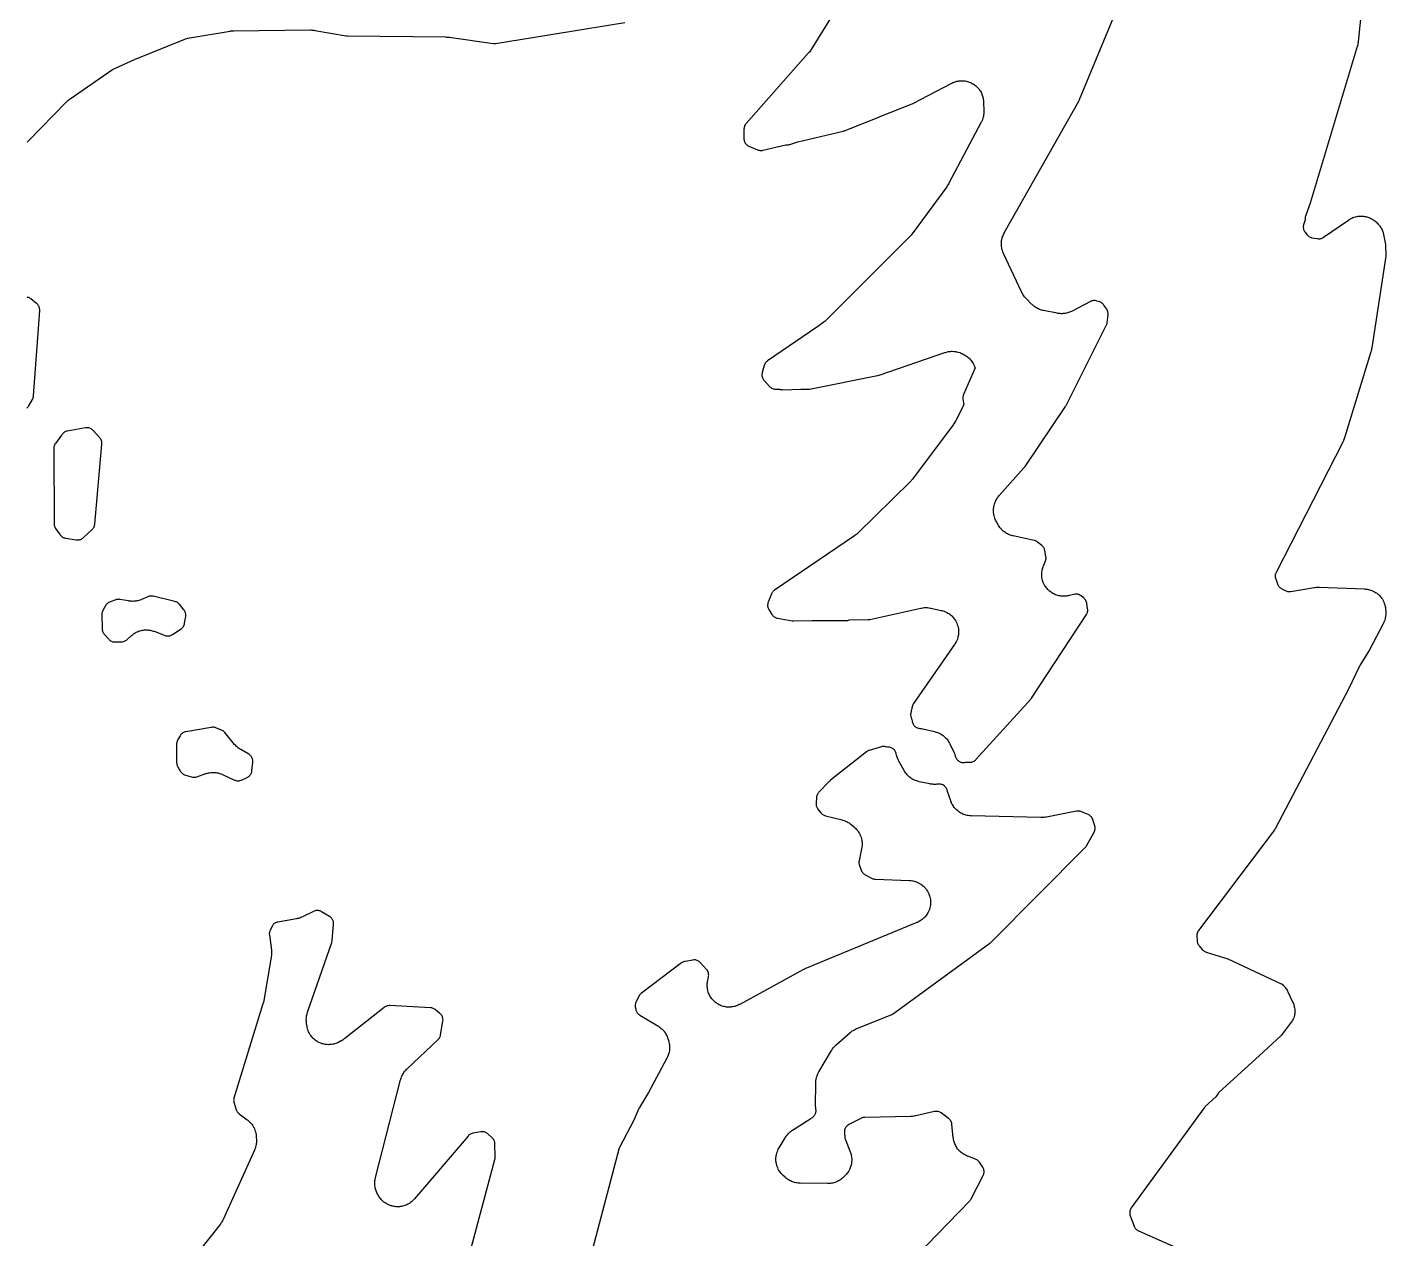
# Model space of a CAD drawing. Header units: millimetres. Extents: x 0 to 194, y 0 to 300.
# Drawn here: x 142.82 to 191.79, y 159.71 to 203.39 of the extents above; entities that cross this region are included whole.
import ezdxf

# ---------------------------------------------------------------- set-up
doc = ezdxf.new("R2010")
doc.units = ezdxf.units.MM
doc.layers.add('CUT', color=7, linetype='CONTINUOUS')

msp = doc.modelspace()

# ---------------------------------------------------------------- linework, layer by layer
at = {"layer": 'CUT'}
for points in [[(191.0482, 205.356), (190.7965, 202.8686), (190.7938, 202.8473), (190.7875, 202.8048), (190.7791, 202.7626), (190.7687, 202.7209), (190.763, 202.7002), (189.0626, 197.0437), (188.9004, 196.5806), (188.8923, 196.5537), (188.8868, 196.5261), (188.884, 196.4981), (188.8837, 196.47), (188.8851, 196.4534), (188.8307, 196.2723), (188.8238, 196.2445), (188.8195, 196.2162), (188.818, 196.1876), (188.8192, 196.159), (188.8231, 196.1307), (188.8297, 196.1029), (188.8389, 196.0758), (188.8507, 196.0497), (188.8649, 196.0248), (188.8814, 196.0015), (188.9483, 195.9156), (188.9689, 195.8919), (188.9918, 195.8705), (189.0168, 195.8516), (189.0436, 195.8354), (189.072, 195.8221), (189.1016, 195.8118), (189.1321, 195.8047), (189.3289, 195.7695), (189.3581, 195.7657), (189.3875, 195.7648), (189.4168, 195.7668), (189.4458, 195.7717), (189.4741, 195.7793), (189.5016, 195.7897), (189.528, 195.8028), (189.5529, 195.8183), (190.4438, 196.4369), (190.4625, 196.4492), (190.5004, 196.4729), (190.5395, 196.4946), (190.5696, 196.5094), (190.6106, 196.5271), (190.642, 196.5389), (190.6846, 196.5525), (190.717, 196.561), (190.7607, 196.5703), (190.7938, 196.5757), (190.8383, 196.5805), (190.8717, 196.5826), (190.9164, 196.583), (190.9499, 196.5817), (190.9944, 196.5777), (191.0276, 196.5731), (191.0715, 196.5647), (191.1041, 196.5568), (191.147, 196.5441), (191.1786, 196.533), (191.22, 196.5161), (191.2503, 196.5019), (191.2899, 196.481), (191.3187, 196.4638), (191.3559, 196.4391), (191.3919, 196.4125), (191.4095, 196.3988), (191.4303, 196.3818), (191.4469, 196.3675), (191.4794, 196.3382), (191.5104, 196.3073), (191.5325, 196.283), (191.5604, 196.2493), (191.58, 196.223), (191.6045, 196.1867), (191.6215, 196.1586), (191.6423, 196.1201), (191.6565, 196.0905), (191.6734, 196.0502), (191.6847, 196.0193), (191.6976, 195.9775), (191.7086, 195.9351), (191.7135, 195.9138), (191.7878, 195.5538), (191.794, 195.1328), (191.2887, 191.8302), (191.2826, 191.7979), (191.2642, 191.7178), (191.2557, 191.686), (190.3019, 188.5815), (190.2957, 188.5628), (190.2826, 188.5258), (190.2678, 188.4894), (190.2514, 188.4536), (190.2428, 188.436), (187.839, 183.7375), (187.8265, 183.7095), (187.8169, 183.6805), (187.8102, 183.6505), (187.8067, 183.6201), (187.8063, 183.5895), (187.809, 183.559), (187.8149, 183.5289), (187.8237, 183.4996), (187.8883, 183.3195), (187.9003, 183.2908), (187.9152, 183.2635), (187.9329, 183.2379), (187.9531, 183.2142), (187.9757, 183.1928), (188.0004, 183.1738), (188.0269, 183.1575), (188.1709, 183.0788), (188.1967, 183.0663), (188.2236, 183.0563), (188.2514, 183.0489), (188.2797, 183.0442), (188.3083, 183.0422), (188.337, 183.0429), (188.3655, 183.0464), (189.2084, 183.1913), (189.2318, 183.1947), (189.2788, 183.2002), (189.3261, 183.2033), (189.3734, 183.2039), (189.3971, 183.2036), (191.0217, 183.1378), (191.0443, 183.1364), (191.0892, 183.1323), (191.134, 183.1259), (191.1672, 183.1195), (191.211, 183.1087), (191.2434, 183.099), (191.286, 183.0839), (191.3173, 183.0709), (191.3581, 183.0516), (191.3879, 183.0356), (191.4266, 183.0123), (191.4546, 182.9934), (191.4908, 182.9663), (191.5168, 182.9447), (191.55, 182.9141), (191.5738, 182.89), (191.6038, 182.8563), (191.625, 182.8299), (191.6515, 182.7933), (191.6699, 182.7649), (191.6926, 182.7259), (191.7081, 182.6958), (191.7267, 182.6547), (191.7391, 182.6232), (191.7536, 182.5804), (191.7627, 182.5478), (191.7728, 182.5038), (191.7787, 182.4705), (191.7843, 182.4257), (191.7876, 182.3806), (191.7887, 182.3581), (191.7904, 182.2866), (191.7904, 182.2638), (191.7892, 182.2181), (191.7856, 182.1724), (191.7812, 182.1385), (191.7731, 182.0935), (191.7652, 182.0601), (191.7525, 182.0162), (191.7414, 181.9838), (191.7243, 181.9413), (191.7051, 181.8999), (191.6949, 181.8793), (191.2018, 180.9427), (190.8562, 180.3727), (190.8483, 180.3589), (190.838, 180.3397), (190.8309, 180.3255), (190.4524, 179.5195), (187.8048, 174.491), (187.7959, 174.475), (187.7775, 174.4432), (187.7739, 174.4375), (187.7355, 174.3802), (187.7262, 174.3673), (185.0431, 170.8209), (185.0261, 170.7959), (185.0117, 170.7694), (185, 170.7415), (184.9913, 170.7125), (184.9854, 170.6828), (184.9826, 170.6527), (184.9829, 170.6225), (184.9931, 170.4472), (184.996, 170.4192), (185.0016, 170.3915), (185.0098, 170.3645), (185.0204, 170.3384), (185.0335, 170.3134), (185.0488, 170.2897), (185.0663, 170.2676), (185.1801, 170.137), (185.199, 170.1172), (185.2197, 170.0992), (185.2419, 170.0831), (185.2655, 170.0692), (185.2902, 170.0574), (185.316, 170.048), (186.0969, 169.8013), (188.0266, 168.9061), (188.0357, 168.9015), (188.0434, 168.8957), (188.0678, 168.875), (188.0991, 168.8458), (188.1214, 168.8229), (188.1498, 168.791), (188.1699, 168.766), (188.1951, 168.7315), (188.2128, 168.7048), (188.2346, 168.668), (188.2546, 168.6303), (188.2642, 168.6112), (188.4338, 168.2514), (188.443, 168.2306), (188.4604, 168.1884), (188.4756, 168.1453), (188.4853, 168.1126), (188.496, 168.0682), (188.5024, 168.0346), (188.5086, 167.9894), (188.5115, 167.9554), (188.5131, 167.9098), (188.5126, 167.8756), (188.5095, 167.8301), (188.5055, 167.7961), (188.4979, 167.7511), (188.4904, 167.7178), (188.4783, 167.6738), (188.4695, 167.6472), (188.4544, 167.6228), (188.431, 167.5884), (188.4188, 167.5714), (188.0215, 167.0429), (187.2336, 166.3031), (185.788, 164.9893), (185.7668, 164.968), (185.7479, 164.9448), (185.6617, 164.8273), (185.2883, 164.4767), (185.2688, 164.4566), (185.2512, 164.4346), (182.6203, 160.8217), (182.6041, 160.7969), (182.5904, 160.7707), (182.5793, 160.7433), (182.5711, 160.7149), (182.5656, 160.6858), (182.563, 160.6564), (182.5634, 160.6268), (182.5666, 160.5974), (182.5728, 160.5684), (182.5817, 160.5402), (182.7239, 160.1591), (182.7358, 160.1316), (182.7503, 160.1054), (182.7674, 160.0808), (182.7868, 160.058), (182.8084, 160.0373), (182.832, 160.0189), (182.8572, 160.0028), (182.884, 159.9894), (184.7254, 159.1776)], [(172.5536, 204.9991), (171.0849, 202.5927), (171.0742, 202.576), (171.052, 202.543), (171.0283, 202.511), (171.0033, 202.4801), (170.9905, 202.465), (168.7344, 199.9175), (168.7152, 199.8934), (168.6985, 199.8674), (168.6846, 199.8399), (168.6736, 199.811), (168.6656, 199.7812), (168.6607, 199.7508), (168.659, 199.7199), (168.6575, 199.3826), (168.6588, 199.3534), (168.663, 199.3244), (168.6699, 199.2961), (168.6796, 199.2685), (168.6918, 199.242), (168.7067, 199.2168), (168.7239, 199.1931), (168.7433, 199.1713), (168.7647, 199.1515), (168.788, 199.1338), (168.8129, 199.1185), (168.8391, 199.1056), (169.1515, 198.9714), (169.1771, 198.9618), (169.2036, 198.9545), (169.2305, 198.9497), (169.2578, 198.9473), (169.2852, 198.9474), (169.3125, 198.9501), (169.3394, 198.9552), (170.1711, 199.1534), (170.2275, 199.1541), (170.256, 199.1557), (170.2842, 199.1601), (170.3118, 199.1672), (170.6006, 199.2557), (172.2364, 199.6454), (172.2574, 199.6512), (172.2858, 199.6602), (172.3063, 199.6676), (173.5171, 200.1501), (173.5281, 200.154), (173.5369, 200.1579), (174.7269, 200.6322), (174.7415, 200.6385), (174.7613, 200.6476), (174.7755, 200.6546), (176.1318, 201.3695), (176.1512, 201.3792), (176.1904, 201.3975), (176.2305, 201.4139), (176.2611, 201.4248), (176.3026, 201.4373), (176.3341, 201.4451), (176.3766, 201.4535), (176.4087, 201.4583), (176.4518, 201.4626), (176.4842, 201.4643), (176.5275, 201.4645), (176.5599, 201.463), (176.6031, 201.459), (176.6352, 201.4545), (176.6777, 201.4463), (176.7093, 201.4387), (176.7508, 201.4265), (176.7815, 201.4158), (176.8217, 201.3997), (176.8512, 201.3862), (176.8897, 201.3662), (176.9177, 201.3499), (176.9541, 201.3264), (176.9805, 201.3075), (177.0144, 201.2805), (177.0388, 201.2592), (177.07, 201.2291), (177.0923, 201.2055), (177.1204, 201.1725), (177.1403, 201.1469), (177.1652, 201.1114), (177.1825, 201.084), (177.2038, 201.0462), (177.2184, 201.0173), (177.236, 200.9777), (177.2477, 200.9474), (177.2615, 200.9063), (177.2702, 200.8751), (177.2799, 200.8329), (177.2857, 200.8009), (177.2913, 200.758), (177.2948, 200.7148), (177.296, 200.6932), (177.3063, 200.3821), (177.3065, 200.3587), (177.3056, 200.312), (177.3023, 200.2653), (177.298, 200.2305), (177.2898, 200.1845), (177.2819, 200.1503), (177.2691, 200.1054), (177.2577, 200.0722), (177.2402, 200.0288), (177.2205, 199.9864), (177.2101, 199.9655), (176.0455, 197.7664), (176.029, 197.7379), (175.9854, 197.6683), (175.9669, 197.6411), (174.7191, 195.941), (174.7087, 195.9275), (174.6875, 195.9007), (174.6652, 195.8748), (174.6421, 195.8498), (174.6302, 195.8375), (171.608, 192.8126), (171.5928, 192.7981), (171.5903, 192.7958), (171.5347, 192.7549), (171.4512, 192.6933), (171.4073, 192.661), (171.3277, 192.6023), (169.5095, 191.3612), (169.4858, 191.3433), (169.464, 191.3231), (169.4443, 191.3008), (169.4269, 191.2767), (169.4119, 191.251), (169.3996, 191.2239), (169.3901, 191.1957), (169.3174, 190.9407), (169.3105, 190.9108), (169.3067, 190.8804), (169.306, 190.8498), (169.3084, 190.8192), (169.314, 190.7891), (169.3226, 190.7597), (169.3342, 190.7313), (169.3486, 190.7042), (169.3656, 190.6787), (169.3852, 190.6552), (169.5832, 190.4403), (169.6052, 190.4187), (169.6294, 190.3995), (169.6554, 190.3828), (169.683, 190.369), (169.7119, 190.358), (169.7417, 190.3501), (169.7722, 190.3452), (169.803, 190.3436), (169.9455, 190.3432), (169.9656, 190.3362), (169.9953, 190.3291), (170.0256, 190.325), (170.0562, 190.3241), (170.7046, 190.3373), (170.7356, 190.3395), (170.7442, 190.3411), (170.9587, 190.3405), (170.9883, 190.3419), (171.0176, 190.3462), (173.4702, 190.8303), (173.4903, 190.835), (173.5176, 190.8424), (173.5373, 190.8485), (175.894, 191.6625), (175.9142, 191.669), (175.9549, 191.6809), (175.9962, 191.6909), (176.0274, 191.697), (176.0695, 191.7031), (176.1011, 191.7061), (176.1435, 191.7082), (176.1754, 191.7083), (176.2178, 191.7064), (176.2495, 191.7034), (176.2915, 191.6975), (176.3228, 191.6916), (176.3641, 191.6818), (176.3946, 191.673), (176.4348, 191.6593), (176.4644, 191.6476), (176.5032, 191.6302), (176.541, 191.611), (176.5597, 191.6009), (176.6173, 191.5681), (176.6367, 191.5565), (176.6748, 191.5321), (176.7117, 191.5059), (176.7383, 191.4849), (176.7724, 191.4551), (176.7968, 191.4316), (176.8277, 191.3985), (176.8496, 191.3726), (176.877, 191.3366), (176.8961, 191.3087), (176.9198, 191.2701), (176.9361, 191.2403), (176.9558, 191.1996), (176.9689, 191.1684), (176.9844, 191.1258), (176.9904, 191.1066), (176.5739, 190.154), (176.5628, 190.1243), (176.5548, 190.0935), (176.5501, 190.0621), (176.5488, 190.0304), (176.5509, 189.9987), (176.5688, 189.8471), (176.5737, 189.8176), (176.5814, 189.7898), (176.2933, 189.2024), (176.2836, 189.1836), (176.2633, 189.1466), (176.2412, 189.1106), (176.2175, 189.0757), (176.2052, 189.0585), (174.7352, 187.0989), (174.7247, 187.0854), (174.7031, 187.0589), (174.6806, 187.0332), (174.6571, 187.0083), (174.6452, 186.9962), (172.767, 185.1557), (172.7525, 185.1421), (172.7228, 185.1155), (172.692, 185.0902), (172.6601, 185.0663), (172.6439, 185.0547), (169.7624, 183.0917), (169.7391, 183.0741), (169.7176, 183.0543), (169.6981, 183.0325), (169.6808, 183.009), (169.666, 182.9838), (169.6536, 182.9573), (169.5347, 182.6666), (169.5252, 182.6399), (169.5183, 182.6124), (169.514, 182.5843), (169.5124, 182.556), (169.5135, 182.5277), (169.5172, 182.4996), (169.5236, 182.472), (169.5325, 182.4451), (169.544, 182.4191), (169.5578, 182.3944), (169.6682, 182.2172), (169.6843, 182.1939), (169.7024, 182.1723), (169.7226, 182.1525), (169.7445, 182.1346), (169.7679, 182.1189), (169.7928, 182.1055), (169.8188, 182.0944), (169.8457, 182.0859), (169.8733, 182.0799), (170.3956, 181.9925), (170.4227, 181.9892), (170.45, 181.9884), (171.1146, 181.9991), (172.3366, 181.9989), (172.3681, 182.0005), (172.3992, 182.0055), (172.4297, 182.0137), (172.4512, 182.0207), (173.1413, 182.0318), (173.1715, 182.0338), (173.2014, 182.0389), (175.0374, 182.4462), (175.0613, 182.4508), (175.1095, 182.4587), (175.1579, 182.4641), (175.1944, 182.4661), (175.2432, 182.4662), (175.2797, 182.4643), (175.3282, 182.459), (175.3763, 182.4512), (175.4003, 182.4466), (175.7664, 182.3664), (175.7879, 182.3612), (175.8304, 182.3496), (175.8723, 182.336), (175.9032, 182.3243), (175.9436, 182.3067), (175.9732, 182.292), (176.0117, 182.2704), (176.0397, 182.2529), (176.0759, 182.2278), (176.1021, 182.2076), (176.1356, 182.179), (176.1597, 182.1563), (176.1903, 182.1246), (176.212, 182.0997), (176.2393, 182.0651), (176.2585, 182.0382), (176.2823, 182.0011), (176.2988, 181.9725), (176.3189, 181.9332), (176.3325, 181.9031), (176.3486, 181.8621), (176.3592, 181.8308), (176.3712, 181.7884), (176.3787, 181.7562), (176.3865, 181.7128), (176.3908, 181.6801), (176.3943, 181.6361), (176.3954, 181.6031), (176.3946, 181.559), (176.3924, 181.526), (176.3873, 181.4822), (176.3819, 181.4497), (176.3726, 181.4066), (176.364, 181.3747), (176.3505, 181.3327), (176.3388, 181.3018), (176.3212, 181.2613), (176.3066, 181.2317), (176.2852, 181.1932), (176.2619, 181.1558), (176.2498, 181.1373), (174.7723, 179.004), (174.7574, 178.9802), (174.7448, 178.9551), (174.7346, 178.929), (174.7269, 178.902), (174.6732, 178.6741), (174.668, 178.6458), (174.6655, 178.6172), (174.6657, 178.5884), (174.6687, 178.5598), (174.6744, 178.5316), (174.6828, 178.5041), (174.6986, 178.4601), (174.7084, 178.4278), (174.7192, 178.3842), (174.7255, 178.3523), (174.7328, 178.3232), (174.7429, 178.2949), (174.7558, 178.2678), (174.7713, 178.2422), (174.7894, 178.2182), (174.8097, 178.1961), (174.8321, 178.1762), (174.8565, 178.1586), (174.8824, 178.1435), (174.9097, 178.1311), (174.9382, 178.1215), (174.9674, 178.1148), (174.9972, 178.111), (175.0007, 178.1108), (175.0454, 178.1051), (175.0897, 178.0972), (175.1118, 178.0927), (175.5287, 177.9969), (175.5505, 177.9913), (175.5939, 177.979), (175.6366, 177.9646), (175.668, 177.9522), (175.709, 177.9335), (175.739, 177.918), (175.7779, 177.8954), (175.8062, 177.877), (175.8427, 177.8506), (175.869, 177.8294), (175.9027, 177.7995), (175.9268, 177.7758), (175.9573, 177.7426), (175.9789, 177.7167), (176.0059, 177.6806), (176.0248, 177.6526), (176.0481, 177.6141), (176.0694, 177.5744), (176.0796, 177.5543), (176.2355, 177.2255), (176.2444, 177.2057), (176.261, 177.1656), (176.2758, 177.1248), (176.2861, 177.0912), (176.2959, 177.064), (176.3083, 177.0379), (176.3232, 177.013), (176.3404, 176.9898), (176.3597, 176.9683), (176.381, 176.9487), (176.4041, 176.9313), (176.4288, 176.9162), (176.4548, 176.9036), (176.4819, 176.8935), (176.5099, 176.886), (176.5384, 176.8813), (176.5673, 176.8794), (176.5962, 176.8803), (176.6156, 176.8827), (176.6156, 176.8826), (176.6548, 176.8876), (176.6978, 176.891), (176.7301, 176.892), (176.7732, 176.8912), (176.779, 176.8908), (176.8089, 176.8904), (176.8388, 176.8929), (176.8683, 176.8984), (176.8971, 176.9068), (176.9248, 176.918), (176.9514, 176.932), (176.9764, 176.9486), (176.9996, 176.9675), (177.0208, 176.9887), (178.9971, 179.1686), (179.0121, 179.1865), (179.0256, 179.2055), (181.0005, 182.2133), (181.0148, 182.2375), (181.0267, 182.2628), (181.0363, 182.2892), (181.0433, 182.3163), (181.0478, 182.344), (181.0497, 182.3719), (181.0489, 182.3999), (181.0456, 182.4278), (181.0115, 182.6304), (181.0047, 182.6608), (180.9948, 182.6903), (180.982, 182.7187), (180.9662, 182.7456), (180.9477, 182.7707), (180.9267, 182.7937), (180.9035, 182.8145), (180.8132, 182.887), (180.7885, 182.9048), (180.7621, 182.9201), (180.7343, 182.9326), (180.7053, 182.9422), (180.6756, 182.9488), (180.6453, 182.9524), (180.6148, 182.9529), (180.5844, 182.9503), (180.5545, 182.9446), (180.3757, 182.9011), (180.3544, 182.8964), (180.3115, 182.8882), (180.2682, 182.882), (180.2356, 182.879), (180.192, 182.8771), (180.1592, 182.8772), (180.1156, 182.8795), (180.083, 182.8828), (180.0398, 182.8894), (180.0077, 182.8958), (179.9654, 182.9065), (179.934, 182.9161), (179.8929, 182.9308), (179.8627, 182.9433), (179.8232, 182.962), (179.7943, 182.9774), (179.7568, 182.9998), (179.7295, 183.018), (179.6944, 183.0439), (179.669, 183.0646), (179.6365, 183.0939), (179.6133, 183.1169), (179.5838, 183.1492), (179.5629, 183.1744), (179.5367, 183.2094), (179.5184, 183.2365), (179.4957, 183.2738), (179.48, 183.3026), (179.4611, 183.3419), (179.4483, 183.3721), (179.4332, 183.4131), (179.4234, 183.4443), (179.4124, 183.4866), (179.4057, 183.5187), (179.3989, 183.5618), (179.3953, 183.5944), (179.3927, 183.638), (179.3923, 183.6707), (179.3939, 183.7144), (179.3967, 183.747), (179.4025, 183.7903), (179.4084, 183.8225), (179.4184, 183.865), (179.4275, 183.8965), (179.4416, 183.9379), (179.4576, 183.9785), (179.4662, 183.9986), (179.5212, 184.1202), (179.5322, 184.148), (179.5403, 184.1768), (179.5456, 184.2063), (179.5479, 184.2361), (179.5472, 184.266), (179.5435, 184.2957), (179.5036, 184.5236), (179.4967, 184.5537), (179.4867, 184.583), (179.4738, 184.6111), (179.458, 184.6377), (179.4396, 184.6626), (179.4187, 184.6854), (179.3956, 184.706), (179.2396, 184.831), (179.217, 184.8474), (179.193, 184.8617), (179.1677, 184.8737), (179.1415, 184.8832), (179.1144, 184.8903), (178.3602, 185.0508), (178.3395, 185.0557), (178.2984, 185.0665), (178.2578, 185.0792), (178.2279, 185.0902), (178.1888, 185.1067), (178.16, 185.1204), (178.1226, 185.1405), (178.0953, 185.1569), (178.0599, 185.1805), (178.0342, 185.1994), (178.0012, 185.2262), (177.9775, 185.2474), (177.9472, 185.2773), (177.9255, 185.3006), (177.8981, 185.3332), (177.8788, 185.3585), (177.8546, 185.3935), (177.8321, 185.4295), (177.8213, 185.4478), (177.7581, 185.5608), (177.7477, 185.5804), (177.728, 185.6201), (177.7102, 185.6608), (177.6984, 185.6919), (177.6848, 185.7341), (177.6761, 185.7662), (177.6667, 185.8096), (177.6612, 185.8424), (177.6561, 185.8865), (177.6539, 185.9197), (177.6532, 185.9641), (177.6542, 185.9973), (177.6579, 186.0415), (177.6622, 186.0745), (177.6702, 186.1182), (177.6778, 186.1505), (177.69, 186.1932), (177.7043, 186.2352), (177.712, 186.256), (177.7177, 186.2705), (177.7254, 186.2887), (177.7416, 186.3248), (177.7594, 186.3601), (177.7738, 186.386), (177.7946, 186.4196), (177.8113, 186.4441), (177.835, 186.4758), (177.86, 186.5064), (177.8729, 186.5215), (178.748, 187.4999), (178.7611, 187.5157), (178.7784, 187.5378), (178.7904, 187.5545), (180.2493, 189.72), (180.2594, 189.7361), (180.2726, 189.7586), (180.2816, 189.7753), (181.7195, 192.633), (181.7303, 192.6569), (181.7389, 192.6817), (181.7453, 192.7072), (181.7495, 192.7331), (181.7829, 193.0195), (181.7849, 193.0501), (181.7837, 193.0807), (181.7795, 193.1111), (181.7721, 193.1408), (181.7618, 193.1697), (181.7485, 193.1973), (181.7325, 193.2235), (181.6308, 193.3723), (181.6142, 193.3943), (181.5957, 193.4147), (181.5753, 193.4334), (181.5533, 193.4501), (181.5299, 193.4646), (181.5052, 193.477), (181.4795, 193.4871), (181.3811, 193.5204), (181.3519, 193.5287), (181.322, 193.534), (181.2918, 193.5362), (181.2615, 193.5354), (181.2314, 193.5315), (181.2018, 193.5246), (181.1731, 193.5147), (181.1456, 193.502), (180.4883, 193.1576), (180.4688, 193.148), (180.4293, 193.1296), (180.3889, 193.1132), (180.3581, 193.1024), (180.3163, 193.09), (180.2846, 193.0822), (180.2418, 193.0739), (180.2094, 193.0693), (180.1661, 193.0651), (180.1334, 193.0636), (180.0898, 193.0637), (180.0572, 193.0653), (180.0138, 193.0696), (179.9707, 193.076), (179.9493, 193.0797), (179.4565, 193.1775), (179.4346, 193.1824), (179.3911, 193.1933), (179.3481, 193.2064), (179.3164, 193.2178), (179.275, 193.2351), (179.2447, 193.2496), (179.2051, 193.2709), (179.1764, 193.2884), (179.1392, 193.3135), (179.1123, 193.3338), (179.0778, 193.3625), (179.0448, 193.3929), (179.0287, 193.4086), (178.8254, 193.6158), (178.8081, 193.6344), (178.7746, 193.6727), (178.7433, 193.7128), (178.7216, 193.744), (178.695, 193.7874), (178.671, 193.8322), (178.6596, 193.8549), (178.0139, 195.2385), (178.0053, 195.2581), (177.9891, 195.2976), (177.9747, 195.338), (177.9654, 195.3687), (177.955, 195.4102), (177.9487, 195.4416), (177.9422, 195.4839), (177.9389, 195.5158), (177.9365, 195.5585), (177.9363, 195.5906), (177.9379, 195.6333), (177.9407, 195.6653), (177.9464, 195.7077), (177.9522, 195.7392), (177.962, 195.7809), (177.9707, 195.8117), (177.9844, 195.8523), (177.996, 195.8821), (178.0135, 195.9212), (178.0327, 195.9594), (178.0428, 195.9783), (180.7307, 200.7296), (180.7394, 200.7461), (180.7506, 200.769), (180.7582, 200.786), (182.4473, 204.8883)], [(142.8224, 199.2471), (142.8471, 199.2745), (142.8597, 199.288), (144.2405, 200.7031), (144.2561, 200.7183), (144.2879, 200.7478), (144.3211, 200.7759), (144.3556, 200.8023), (144.3732, 200.815), (145.8983, 201.8683), (146.6872, 202.2322), (148.5035, 202.9622), (148.5265, 202.9707), (148.5729, 202.9865), (148.6202, 202.9997), (148.668, 203.0103), (148.6921, 203.015), (150.1406, 203.2547), (150.1578, 203.2572), (150.1921, 203.2615), (150.2266, 203.2645), (150.2612, 203.2662), (150.2785, 203.2667), (153.0272, 203.2942), (153.048, 203.294), (153.0894, 203.2925), (153.1308, 203.2891), (153.1719, 203.2838), (153.1924, 203.2806), (154.3223, 203.0815), (154.3468, 203.0782), (154.3713, 203.0769), (157.9037, 203.0406), (157.9332, 203.0394), (158.0067, 203.0338), (158.0361, 203.0306), (159.6191, 202.805), (159.6492, 202.8023), (159.6794, 202.8026), (159.7094, 202.8059), (164.3623, 203.5589)], [(142.8103, 189.6599), (142.8303, 189.678), (142.8487, 189.6977), (142.8652, 189.7191), (142.8797, 189.7418), (143.0128, 189.9723), (143.0253, 189.9963), (143.0355, 190.0213), (143.0435, 190.0472), (143.049, 190.0737), (143.0522, 190.1006), (143.2755, 193.1772), (143.2762, 193.2063), (143.2741, 193.2352), (143.2692, 193.2639), (143.2615, 193.2919), (143.2512, 193.3191), (143.2383, 193.3451), (143.2229, 193.3698), (143.2052, 193.3928), (143.1854, 193.4141), (143.1636, 193.4333), (142.9596, 193.5962), (142.9345, 193.6143), (142.9076, 193.6296), (142.8793, 193.6421), (142.8499, 193.6516), (142.8196, 193.6581)], [(173.6831, 157.8614), (176.7986, 161.0783), (176.8179, 161.1003), (176.8349, 161.124), (176.8495, 161.1492), (177.2823, 161.9859), (177.2944, 162.0124), (177.3039, 162.0399), (177.3107, 162.0682), (177.3147, 162.097), (177.3159, 162.1261), (177.3142, 162.1552), (177.3098, 162.184), (177.3025, 162.2122), (177.2926, 162.2395), (177.2801, 162.2658), (177.2651, 162.2908), (177.1461, 162.4683), (177.1273, 162.4934), (177.106, 162.5164), (177.0824, 162.537), (177.0568, 162.5551), (177.0295, 162.5704), (177.0007, 162.5828), (176.7274, 162.6836), (176.7064, 162.692), (176.6648, 162.7097), (176.6241, 162.7296), (176.5945, 162.7459), (176.556, 162.7698), (176.5281, 162.789), (176.4922, 162.8166), (176.4664, 162.8386), (176.4335, 162.8696), (176.4101, 162.8941), (176.3804, 162.9283), (176.3595, 162.9549), (176.3335, 162.9919), (176.3154, 163.0206), (176.2932, 163.06), (176.278, 163.0903), (176.2599, 163.1318), (176.2479, 163.1635), (176.234, 163.2065), (176.2252, 163.2393), (176.2157, 163.2835), (176.2085, 163.3282), (176.2054, 163.3506), (176.1508, 163.8419), (176.1458, 163.8725), (176.1376, 163.9025), (176.1264, 163.9314), (176.1123, 163.959), (176.0954, 163.985), (176.0759, 164.0092), (176.054, 164.0311), (176.03, 164.0507), (175.7665, 164.2439), (175.7426, 164.2597), (175.7174, 164.2731), (175.691, 164.2841), (175.6636, 164.2925), (175.6356, 164.2983), (175.6072, 164.3014), (175.5786, 164.3018), (175.55, 164.2994), (175.5219, 164.2943), (174.8503, 164.1398), (174.8276, 164.1352), (174.7819, 164.1271), (174.7359, 164.1214), (174.6897, 164.1181), (174.6665, 164.1171), (173.0145, 164.0843), (172.9823, 164.0819), (172.9505, 164.076), (172.9195, 164.0668), (172.8897, 164.0543), (172.5296, 163.8799), (172.5092, 163.869), (172.4897, 163.8566), (172.4873, 163.8549), (172.4686, 163.8427), (172.4245, 163.8153), (172.4245, 163.8152), (172.407, 163.8043), (172.3833, 163.7862), (172.3616, 163.7658), (172.342, 163.7433), (172.3248, 163.719), (172.31, 163.6931), (172.2979, 163.6659), (172.2885, 163.6376), (172.282, 163.6085), (172.2784, 163.5789), (172.2778, 163.5491), (172.2801, 163.5194), (172.2867, 163.4686), (172.2892, 163.4364), (172.2902, 163.4042), (172.2931, 163.3707), (172.2998, 163.3378), (172.31, 163.3059), (172.4876, 162.8435), (172.4948, 162.8234), (172.5082, 162.7828), (172.5197, 162.7417), (172.5268, 162.7104), (172.5344, 162.6684), (172.5385, 162.6366), (172.542, 162.594), (172.5431, 162.562), (172.5425, 162.5193), (172.5405, 162.4873), (172.5359, 162.4448), (172.531, 162.4132), (172.5223, 162.3713), (172.5144, 162.3403), (172.5018, 162.2995), (172.4909, 162.2694), (172.4746, 162.2299), (172.4609, 162.2009), (172.4408, 162.1632), (172.4245, 162.1356), (172.4009, 162.1), (172.382, 162.0741), (172.3552, 162.0409), (172.3269, 162.0089), (172.3123, 161.9933), (172.2626, 161.9424), (172.2463, 161.9265), (172.2129, 161.8956), (172.1779, 161.8664), (172.1506, 161.8458), (172.1128, 161.8203), (172.0836, 161.8026), (172.0435, 161.7811), (172.0126, 161.7664), (171.9705, 161.749), (171.9383, 161.7376), (171.8947, 161.7246), (171.8615, 161.7164), (171.8168, 161.7079), (171.7829, 161.7032), (171.7375, 161.6992), (171.692, 161.6975), (171.6692, 161.6972), (170.6818, 161.7106), (170.6583, 161.7115), (170.6116, 161.7146), (170.565, 161.7201), (170.5304, 161.726), (170.4847, 161.7363), (170.4509, 161.7458), (170.4065, 161.7609), (170.3738, 161.7738), (170.3312, 161.7934), (170.3001, 161.8097), (170.2598, 161.8336), (170.2306, 161.853), (170.1929, 161.881), (170.1568, 161.9108), (170.1391, 161.9263), (170.0722, 161.9877), (170.0564, 162.0031), (170.0254, 162.0345), (169.996, 162.0674), (169.9752, 162.093), (169.9492, 162.1287), (169.931, 162.1563), (169.9086, 162.1942), (169.8932, 162.2235), (169.8746, 162.2635), (169.8621, 162.2941), (169.8476, 162.3357), (169.8382, 162.3674), (169.8277, 162.4103), (169.8215, 162.4427), (169.8153, 162.4864), (169.8123, 162.5193), (169.8104, 162.5634), (169.8106, 162.5964), (169.813, 162.6405), (169.8164, 162.6733), (169.8232, 162.7169), (169.8298, 162.7493), (169.8408, 162.792), (169.8506, 162.8236), (169.8657, 162.865), (169.8785, 162.8955), (169.8976, 162.9353), (169.9186, 162.974), (169.9296, 162.9932), (170.1477, 163.3523), (170.1586, 163.3694), (170.1812, 163.4031), (170.2053, 163.4358), (170.2244, 163.4594), (170.2514, 163.4898), (170.2726, 163.5116), (170.3022, 163.5394), (170.3252, 163.5592), (170.3572, 163.5842), (170.3903, 163.6077), (170.4071, 163.6191), (171.0672, 164.0459), (171.0856, 164.0572), (171.1071, 164.0696), (171.132, 164.0858), (171.1552, 164.1044), (171.1765, 164.1252), (171.1956, 164.148), (171.2124, 164.1725), (171.2266, 164.1986), (171.2382, 164.226), (171.247, 164.2544), (171.253, 164.2835), (171.2561, 164.3131), (171.2562, 164.3428), (171.2533, 164.3724), (171.2494, 164.3992), (171.2452, 164.4435), (171.2432, 164.488), (171.2427, 164.5103), (171.2456, 165.3068), (171.2463, 165.3305), (171.249, 165.3777), (171.2541, 165.4247), (171.2598, 165.4596), (171.2698, 165.5058), (171.2792, 165.54), (171.294, 165.5849), (171.3069, 165.6179), (171.3263, 165.661), (171.348, 165.7029), (171.3594, 165.7237), (171.8092, 166.4924), (171.822, 166.513), (171.8487, 166.5535), (171.8776, 166.5925), (171.9007, 166.6205), (171.9337, 166.6562), (171.9684, 166.69), (171.9863, 166.7065), (172.467, 167.1261), (172.486, 167.1418), (172.5248, 167.1721), (172.5652, 167.2002), (172.5966, 167.2196), (172.6398, 167.2432), (172.6842, 167.2643), (172.7067, 167.2743), (173.9898, 167.8005), (174.0223, 167.8162), (174.0527, 167.8357), (177.5216, 170.3643), (177.5402, 170.3791), (177.5575, 170.3952), (180.9598, 173.8147), (180.9787, 173.8356), (180.9956, 173.8582), (181.0103, 173.8823), (181.2772, 174.37), (181.2901, 174.3966), (181.3004, 174.4244), (181.3078, 174.4531), (181.3124, 174.4824), (181.314, 174.5119), (181.3128, 174.5415), (181.3086, 174.5709), (181.3016, 174.5996), (181.2374, 174.8152), (181.2277, 174.8428), (181.2153, 174.8694), (181.2004, 174.8946), (181.1831, 174.9182), (181.1636, 174.94), (181.1421, 174.9599), (181.1187, 174.9775), (181.0938, 174.9928), (181.0674, 175.0056), (180.8268, 175.1081), (180.7987, 175.1184), (180.7698, 175.1259), (180.7402, 175.1305), (180.7103, 175.1321), (180.6805, 175.1307), (180.6509, 175.1263), (179.5581, 174.9097), (179.5335, 174.9056), (179.4843, 174.8986), (179.4347, 174.8944), (179.385, 174.8929), (179.3601, 174.8929), (176.8524, 174.9571), (176.8297, 174.9582), (176.7843, 174.9617), (176.7391, 174.9675), (176.7055, 174.9735), (176.6611, 174.9838), (176.6283, 174.9932), (176.5852, 175.0079), (176.5535, 175.0206), (176.5121, 175.0396), (176.4819, 175.0554), (176.4426, 175.0786), (176.4141, 175.0973), (176.3774, 175.1243), (176.3509, 175.1459), (176.3171, 175.1764), (176.293, 175.2005), (176.2625, 175.2343), (176.2409, 175.2608), (176.2139, 175.2975), (176.1951, 175.326), (176.172, 175.3653), (176.1562, 175.3955), (176.1372, 175.4369), (176.1203, 175.4792), (176.1124, 175.5006), (175.9962, 175.8402), (175.9897, 175.8608), (175.9821, 175.8873), (175.9721, 175.9161), (175.9593, 175.9437), (175.9438, 175.9699), (175.9257, 175.9944), (175.9052, 176.0169), (175.8826, 176.0372), (175.8579, 176.0551), (175.8316, 176.0705), (175.8039, 176.083), (175.7751, 176.0928), (175.7454, 176.0995), (175.7152, 176.1032), (175.6847, 176.1038), (175.6544, 176.1013), (175.6161, 176.0963), (175.5729, 176.0926), (175.5404, 176.0915), (175.497, 176.092), (175.4645, 176.094), (175.4214, 176.0987), (175.3785, 176.1056), (175.3572, 176.1095), (174.9778, 176.1887), (174.957, 176.1935), (174.9155, 176.2043), (174.8746, 176.217), (174.8445, 176.2279), (174.805, 176.2444), (174.776, 176.2582), (174.7382, 176.2784), (174.7107, 176.2949), (174.675, 176.3186), (174.6492, 176.3376), (174.616, 176.3646), (174.592, 176.386), (174.5615, 176.416), (174.5397, 176.4395), (174.5122, 176.4723), (174.4928, 176.4979), (174.4685, 176.5331), (174.4459, 176.5695), (174.435, 176.5879), (174.2419, 176.9348), (174.2314, 176.9547), (174.2115, 176.9952), (174.1936, 177.0365), (174.1818, 177.0681), (174.1681, 177.1111), (174.1595, 177.1437), (174.1487, 177.1952), (174.1484, 177.1951), (174.1456, 177.2087), (174.1372, 177.2358), (174.1262, 177.2621), (174.1128, 177.2872), (174.0971, 177.311), (174.0792, 177.3331), (174.0593, 177.3535), (174.0376, 177.3718), (174.0142, 177.3881), (173.9894, 177.402), (173.9634, 177.4135), (173.9364, 177.4225), (173.9086, 177.4289), (173.8804, 177.4327), (173.8619, 177.4343), (173.8285, 177.4388), (173.7843, 177.447), (173.7667, 177.4513), (173.736, 177.4569), (173.7048, 177.4594), (173.6736, 177.4586), (173.6426, 177.4545), (173.6122, 177.4473), (173.1741, 177.3183), (173.1469, 177.3089), (173.1208, 177.2969), (173.0958, 177.2824), (173.0724, 177.2656), (171.784, 176.244), (171.7694, 176.2316), (171.7499, 176.214), (171.7361, 176.2008), (171.3601, 175.8152), (171.3401, 175.7925), (171.3225, 175.7679), (171.3074, 175.7416), (171.2951, 175.7139), (171.2856, 175.6851), (171.2791, 175.6556), (171.2755, 175.6255), (171.2611, 175.4063), (171.2606, 175.3784), (171.2626, 175.3507), (171.2673, 175.3232), (171.2744, 175.2963), (171.284, 175.2701), (171.296, 175.245), (171.3103, 175.2211), (171.3267, 175.1986), (171.4357, 175.0631), (171.4541, 175.0423), (171.4743, 175.0233), (171.4963, 175.0062), (171.5197, 174.9912), (171.5444, 174.9784), (171.5701, 174.968), (171.5968, 174.9601), (172.1944, 174.8109), (172.214, 174.8055), (172.2531, 174.7938), (172.2915, 174.7804), (172.3199, 174.7691), (172.357, 174.7523), (172.3842, 174.7384), (172.4196, 174.7183), (172.4454, 174.702), (172.4789, 174.6788), (172.5113, 174.6541), (172.5272, 174.6413), (172.6292, 174.5558), (172.6458, 174.5412), (172.6781, 174.5113), (172.709, 174.4798), (172.7309, 174.4551), (172.7585, 174.4207), (172.7779, 174.394), (172.8021, 174.3571), (172.8188, 174.3286), (172.8392, 174.2895), (172.853, 174.2595), (172.8695, 174.2186), (172.8803, 174.1874), (172.8927, 174.1451), (172.9004, 174.113), (172.9086, 174.0696), (172.9132, 174.0369), (172.9171, 173.993), (172.9184, 173.96), (172.918, 173.9159), (172.9161, 173.8829), (172.9113, 173.8391), (172.9045, 173.7955), (172.9005, 173.7738), (172.8093, 173.3361), (172.8049, 173.3085), (172.8031, 173.2806), (172.8039, 173.2527), (172.8072, 173.2249), (172.8132, 173.1976), (172.8216, 173.171), (172.8861, 172.9963), (172.8985, 172.9675), (172.9138, 172.9402), (172.9318, 172.9146), (172.9525, 172.8911), (172.9754, 172.8698), (173.0005, 172.851), (173.0274, 172.835), (173.2596, 172.7122), (173.2838, 172.7008), (173.3089, 172.6915), (173.3347, 172.6846), (173.361, 172.6799), (173.3877, 172.6777), (174.6199, 172.6277), (174.6417, 172.6263), (174.685, 172.6224), (174.7281, 172.6165), (174.7601, 172.6105), (174.8024, 172.6004), (174.8337, 172.5913), (174.8749, 172.5772), (174.9052, 172.5651), (174.9448, 172.5471), (174.9737, 172.5321), (175.0114, 172.5104), (175.0388, 172.4927), (175.0742, 172.4674), (175.0997, 172.4472), (175.1325, 172.4186), (175.156, 172.396), (175.1859, 172.3643), (175.2071, 172.3395), (175.2337, 172.3052), (175.2524, 172.2785), (175.2757, 172.2417), (175.2917, 172.2133), (175.3112, 172.1744), (175.3245, 172.1446), (175.3402, 172.1041), (175.3505, 172.0731), (175.3622, 172.0312), (175.3694, 171.9995), (175.377, 171.9566), (175.3812, 171.9243), (175.3846, 171.8809), (175.3856, 171.8484), (175.3849, 171.8048), (175.3827, 171.7723), (175.3778, 171.7291), (175.3725, 171.6969), (175.3634, 171.6544), (175.355, 171.6229), (175.3418, 171.5814), (175.3305, 171.5509), (175.3133, 171.5109), (175.2991, 171.4816), (175.2782, 171.4434), (175.2611, 171.4156), (175.2366, 171.3797), (175.217, 171.3536), (175.1892, 171.3202), (175.1671, 171.2962), (175.1362, 171.2656), (175.1119, 171.2439), (175.0781, 171.2164), (175.0519, 171.1971), (175.0156, 171.1731), (174.9876, 171.1564), (174.9492, 171.1359), (174.9099, 171.1174), (174.89, 171.1086), (170.8552, 169.439), (170.8405, 169.4324), (170.8205, 169.4229), (170.8061, 169.4155), (168.5077, 168.16), (168.488, 168.1498), (168.4479, 168.1305), (168.407, 168.1131), (168.3757, 168.1016), (168.3332, 168.0884), (168.3009, 168.0801), (168.2574, 168.0711), (168.2244, 168.066), (168.1802, 168.0614), (168.1469, 168.0595), (168.1024, 168.0593), (168.0691, 168.0608), (168.0248, 168.0649), (167.9918, 168.0697), (167.9482, 168.0782), (167.9158, 168.0862), (167.8732, 168.099), (167.8418, 168.1101), (167.8006, 168.127), (167.7705, 168.1412), (167.7312, 168.1621), (167.7026, 168.1792), (167.6656, 168.2039), (167.6388, 168.2238), (167.6044, 168.252), (167.5797, 168.2744), (167.5483, 168.3058), (167.5259, 168.3306), (167.4978, 168.365), (167.478, 168.3918), (167.4533, 168.4288), (167.4363, 168.4575), (167.4154, 168.4968), (167.4013, 168.5269), (167.3844, 168.5681), (167.3733, 168.5995), (167.3606, 168.6422), (167.3526, 168.6745), (167.3442, 168.7182), (167.3395, 168.7512), (167.3354, 168.7955), (167.3339, 168.8288), (167.3342, 168.8733), (167.3361, 168.9066), (167.3408, 168.9508), (167.3476, 168.9947), (167.3516, 169.0166), (167.3815, 169.1606), (167.3859, 169.1884), (167.3877, 169.2165), (167.3868, 169.2447), (167.3834, 169.2726), (167.3773, 169.3001), (167.3686, 169.3269), (167.3575, 169.3528), (167.344, 169.3775), (167.3283, 169.4008), (167.3104, 169.4226), (167.0926, 169.6637), (167.0712, 169.6852), (167.0477, 169.7044), (167.0223, 169.7211), (166.9954, 169.7352), (166.9672, 169.7465), (166.938, 169.7548), (166.9081, 169.7602), (166.8779, 169.7626), (166.8475, 169.7618), (166.8174, 169.758), (166.5384, 169.7083), (166.5111, 169.7021), (166.4844, 169.6934), (166.4587, 169.6822), (166.4341, 169.6687), (166.411, 169.6529), (164.9655, 168.568), (164.9448, 168.5509), (164.9257, 168.5321), (164.9083, 168.5116), (164.8929, 168.4897), (164.8795, 168.4664), (164.7734, 168.2623), (164.7618, 168.2372), (164.7525, 168.2112), (164.7457, 168.1844), (164.7414, 168.1571), (164.7396, 168.1295), (164.7404, 168.1019), (164.7437, 168.0744), (164.759, 167.9828), (164.7651, 167.9546), (164.7739, 167.9271), (164.7853, 167.9006), (164.7992, 167.8754), (164.8155, 167.8515), (164.8339, 167.8294), (164.8544, 167.8091), (164.8768, 167.7909), (164.9008, 167.7749), (165.5574, 167.3816), (165.5769, 167.3693), (165.6151, 167.3437), (165.6519, 167.3161), (165.6784, 167.2941), (165.7123, 167.2629), (165.7364, 167.2383), (165.7669, 167.2039), (165.7884, 167.1769), (165.8152, 167.1395), (165.8338, 167.1105), (165.8567, 167.0706), (165.8722, 167.0398), (165.8909, 166.9978), (165.9073, 166.9548), (165.915, 166.9331), (165.939, 166.8595), (165.9455, 166.8379), (165.9573, 166.7944), (165.9669, 166.7503), (165.9724, 166.717), (165.9775, 166.6722), (165.9797, 166.6384), (165.9803, 166.5933), (165.9791, 166.5596), (165.9752, 166.5146), (165.9706, 166.4811), (165.9623, 166.4368), (165.9544, 166.404), (165.9416, 166.3607), (165.9304, 166.3288), (165.9134, 166.287), (165.8943, 166.2462), (165.8842, 166.226), (165.2232, 164.9791), (164.8952, 164.4468), (164.884, 164.427), (164.8743, 164.4064), (164.6951, 163.9829), (164.1758, 163.0034), (164.1615, 162.9722), (164.1508, 162.9396), (163.198, 159.3387)], [(158.7749, 159.1845), (159.685, 162.5708), (159.6912, 162.5989), (159.6946, 162.6274), (159.6952, 162.6561), (159.6835, 163.1308), (159.6813, 163.1606), (159.6761, 163.1901), (159.6681, 163.2189), (159.6572, 163.2467), (159.6435, 163.2733), (159.6273, 163.2984), (159.6087, 163.3218), (159.5879, 163.3432), (159.4313, 163.4887), (159.4076, 163.5086), (159.382, 163.5259), (159.3547, 163.5405), (159.326, 163.5522), (159.2963, 163.5609), (159.2659, 163.5665), (159.235, 163.5689), (159.2041, 163.5681), (159.1734, 163.5641), (158.8885, 163.5123), (158.8599, 163.5056), (158.8322, 163.4962), (158.8054, 163.4842), (158.78, 163.4695), (158.7562, 163.4525), (158.7341, 163.4332), (158.714, 163.4119), (156.7802, 161.146), (156.765, 161.1291), (156.734, 161.0962), (156.7013, 161.0649), (156.6756, 161.0427), (156.64, 161.0149), (156.6122, 160.9954), (156.5739, 160.9713), (156.5444, 160.9546), (156.5039, 160.9345), (156.4728, 160.9209), (156.4304, 160.9049), (156.3981, 160.8946), (156.3544, 160.8829), (156.3212, 160.8758), (156.2766, 160.8686), (156.2429, 160.8649), (156.1977, 160.8623), (156.1638, 160.862), (156.1185, 160.8638), (156.0848, 160.867), (156.04, 160.8734), (156.0067, 160.8799), (155.9628, 160.8907), (155.9303, 160.9005), (155.8877, 160.9158), (155.8564, 160.9288), (155.8155, 160.9482), (155.7856, 160.9643), (155.7469, 160.9878), (155.7189, 161.0068), (155.6827, 161.034), (155.6567, 161.0558), (155.6234, 161.0865), (155.5997, 161.1107), (155.5697, 161.1446), (155.5486, 161.1711), (155.5222, 161.2079), (155.4976, 161.2459), (155.4858, 161.2652), (155.4625, 161.3057), (155.4521, 161.3248), (155.4322, 161.3635), (155.4142, 161.4031), (155.4022, 161.4334), (155.3882, 161.4746), (155.3791, 161.5059), (155.3691, 161.5482), (155.3631, 161.5802), (155.3572, 161.6233), (155.3544, 161.6558), (155.3527, 161.6993), (155.353, 161.7318), (155.3555, 161.7753), (155.3589, 161.8077), (155.3656, 161.8506), (155.3743, 161.8932), (155.3792, 161.9144), (156.2834, 165.4418), (156.2891, 165.4622), (156.3016, 165.5026), (156.3159, 165.5425), (156.328, 165.5718), (156.346, 165.6101), (156.3608, 165.6382), (156.3824, 165.6746), (156.3998, 165.7012), (156.4246, 165.7354), (156.4445, 165.7602), (156.4724, 165.792), (156.5019, 165.8224), (156.5169, 165.8373), (157.635, 166.8892), (157.6543, 166.9092), (157.6717, 166.9308), (157.687, 166.954), (157.7001, 166.9785), (157.7109, 167.0041), (157.7193, 167.0306), (157.7252, 167.0577), (157.8083, 167.5496), (157.8117, 167.5779), (157.8124, 167.6065), (157.8104, 167.635), (157.8057, 167.6632), (157.7983, 167.6908), (157.7883, 167.7176), (157.7758, 167.7433), (157.7609, 167.7677), (157.7438, 167.7906), (157.7246, 167.8118), (157.7034, 167.831), (157.5314, 167.9729), (157.5095, 167.9893), (157.4861, 168.0037), (157.4616, 168.0159), (157.436, 168.0258), (157.4097, 168.0334), (157.3827, 168.0384), (157.3554, 168.0411), (155.8967, 168.1138), (155.8659, 168.1138), (155.8353, 168.1106), (155.8052, 168.1043), (155.7759, 168.0949), (155.7477, 168.0826), (155.721, 168.0675), (155.6959, 168.0497), (154.271, 166.9251), (154.2528, 166.9114), (154.2157, 166.8851), (154.1773, 166.8606), (154.1378, 166.8382), (154.1177, 166.8274), (154.0523, 166.7946), (154.0321, 166.785), (153.9912, 166.767), (153.9494, 166.7509), (153.9175, 166.7405), (153.8743, 166.7287), (153.8416, 166.7215), (153.7974, 166.714), (153.7641, 166.7101), (153.7194, 166.7071), (153.6859, 166.7065), (153.6412, 166.7079), (153.6077, 166.7106), (153.5634, 166.7165), (153.5304, 166.7226), (153.4868, 166.7328), (153.4546, 166.7421), (153.4122, 166.7566), (153.3811, 166.7691), (153.3404, 166.7878), (153.3107, 166.8032), (153.272, 166.8259), (153.244, 166.8442), (153.2078, 166.8706), (153.1817, 166.8916), (153.1483, 166.9214), (153.1244, 166.945), (153.0941, 166.978), (153.0727, 167.0038), (153.0459, 167.0396), (153.0271, 167.0674), (153.004, 167.1057), (152.9881, 167.1353), (152.9689, 167.1757), (152.956, 167.2067), (152.9409, 167.2488), (152.9311, 167.2809), (152.9203, 167.3243), (152.9116, 167.3682), (152.9078, 167.3903), (152.8934, 167.4887), (152.8908, 167.5101), (152.8867, 167.5529), (152.8845, 167.596), (152.8845, 167.6283), (152.8865, 167.6713), (152.8895, 167.7035), (152.8956, 167.7461), (152.9017, 167.7778), (152.9119, 167.8197), (152.9241, 167.861), (152.9306, 167.8816), (153.8016, 170.3924), (153.8089, 170.4164), (153.8141, 170.441), (153.8172, 170.466), (153.8652, 171.0471), (153.8661, 171.0773), (153.8641, 171.1075), (153.859, 171.1372), (153.8509, 171.1664), (153.84, 171.1945), (153.8262, 171.2214), (153.8099, 171.2468), (153.7911, 171.2704), (153.7699, 171.292), (153.7468, 171.3114), (153.7218, 171.3284), (153.4354, 171.5021), (153.4086, 171.5165), (153.3806, 171.5281), (153.3515, 171.5369), (153.3217, 171.5426), (153.2914, 171.5453), (153.261, 171.545), (153.2309, 171.5415), (153.2012, 171.5351), (153.1723, 171.5256), (153.1445, 171.5133), (152.7743, 171.3263), (152.7543, 171.3168), (152.714, 171.2989), (152.6729, 171.283), (152.6415, 171.2726), (152.599, 171.2607), (152.556, 171.251), (152.5343, 171.2467), (151.8604, 171.1286), (151.8323, 171.1223), (151.8049, 171.1133), (151.7785, 171.1017), (151.7533, 171.0876), (151.7296, 171.0712), (151.7076, 171.0525), (151.6874, 171.0318), (151.6694, 171.0093), (151.6536, 170.9852), (151.6402, 170.9597), (151.5794, 170.8291), (151.5687, 170.8029), (151.5606, 170.7759), (151.555, 170.7482), (151.552, 170.7201), (151.5516, 170.6919), (151.554, 170.6637), (151.6249, 170.1195), (151.6273, 170.0973), (151.6308, 170.0527), (151.6322, 170.008), (151.6315, 169.9745), (151.6284, 169.9299), (151.6231, 169.8855), (151.6199, 169.8634), (151.3539, 168.3017), (151.3481, 168.2731), (151.3312, 168.2022), (151.3235, 168.174), (150.2787, 164.7782), (150.2712, 164.7487), (150.2668, 164.7187), (150.2654, 164.6883), (150.2671, 164.658), (150.2719, 164.628), (150.2796, 164.5986), (150.355, 164.363), (150.366, 164.3338), (150.38, 164.306), (150.3968, 164.2797), (150.4163, 164.2553), (150.4382, 164.2331), (150.4622, 164.2133), (150.7556, 163.9961), (150.7733, 163.9823), (150.8081, 163.9537), (150.8414, 163.9235), (150.8652, 163.8996), (150.8953, 163.8661), (150.9166, 163.84), (150.9433, 163.8037), (150.9618, 163.7756), (150.9847, 163.7368), (151.0004, 163.7069), (151.0193, 163.6661), (151.0319, 163.6348), (151.0466, 163.5923), (151.056, 163.5599), (151.0664, 163.5161), (151.0725, 163.483), (151.0785, 163.4383), (151.0822, 163.3935), (151.0835, 163.371), (151.0868, 163.2703), (151.087, 163.2498), (151.0865, 163.2087), (151.0841, 163.1677), (151.0809, 163.1371), (151.0748, 163.0965), (151.0688, 163.0664), (151.059, 163.0265), (151.0503, 162.997), (151.0369, 162.9582), (151.0217, 162.92), (151.0137, 162.9011), (149.8884, 160.4061), (149.8804, 160.3893), (149.8636, 160.3558), (149.8455, 160.3231), (149.8308, 160.2992), (149.81, 160.2681), (149.7879, 160.2379), (149.7766, 160.2231), (148.2373, 158.293)]]:
    msp.add_lwpolyline(points, dxfattribs=at)
for points in [[(144.1224, 184.9974), (144.1499, 184.9857), (144.1785, 184.9768), (144.2079, 184.9708), (144.6059, 184.91), (144.6362, 184.907), (144.6666, 184.907), (144.6969, 184.9101), (144.7267, 184.9163), (144.7557, 184.9254), (144.7837, 184.9375), (144.8102, 184.9523), (144.8352, 184.9697), (144.8583, 184.9895), (145.1657, 185.2829), (145.1869, 185.3053), (145.2057, 185.3297), (145.2218, 185.3559), (145.2352, 185.3837), (145.2457, 185.4127), (145.2531, 185.4426), (145.2574, 185.4731), (145.5172, 188.3615), (145.5184, 188.3923), (145.5164, 188.423), (145.5112, 188.4534), (145.503, 188.4832), (145.4918, 188.5119), (145.4776, 188.5393), (145.4608, 188.5651), (145.4414, 188.589), (145.2038, 188.853), (145.1823, 188.8746), (145.1587, 188.8939), (145.1333, 188.9106), (145.1063, 188.9248), (145.0781, 188.9361), (145.0488, 188.9445), (145.0188, 188.9499), (144.9885, 188.9522), (144.958, 188.9514), (144.9278, 188.9476), (144.2704, 188.8296), (144.241, 188.8228), (144.2125, 188.8131), (144.1851, 188.8006), (144.1591, 188.7854), (144.1348, 188.7676), (144.1123, 188.7475), (144.092, 188.7253), (144.074, 188.7011), (144.0714, 188.6973), (144.0588, 188.6793), (143.8433, 188.3889), (143.828, 188.3662), (143.8148, 188.3421), (143.8038, 188.3169), (143.7952, 188.2908), (143.7891, 188.264), (143.7854, 188.2368), (143.7842, 188.2094), (143.7914, 185.4932), (143.793, 185.4624), (143.7979, 185.4319), (143.8058, 185.402), (143.8167, 185.3732), (143.8306, 185.3456), (143.8472, 185.3196), (144.009, 185.093), (144.0276, 185.0696), (144.0485, 185.048), (144.0714, 185.0287), (144.0961, 185.0118)], [(146.295, 181.2435), (146.3245, 181.2523), (146.353, 181.2641), (146.3801, 181.2787), (146.4056, 181.296), (146.4291, 181.3159), (146.5665, 181.4443), (146.5834, 181.4594), (146.618, 181.4886), (146.6541, 181.5161), (146.6821, 181.5353), (146.7208, 181.559), (146.7506, 181.5752), (146.7914, 181.5949), (146.8227, 181.6081), (146.8653, 181.6236), (146.8978, 181.6336), (146.9417, 181.6447), (146.975, 181.6514), (147.0199, 181.658), (147.0537, 181.6613), (147.099, 181.6634), (147.1329, 181.6632), (147.1782, 181.6607), (147.212, 181.6572), (147.2568, 181.6501), (147.29, 181.6432), (147.3339, 181.6317), (147.3771, 181.618), (147.3985, 181.6106), (147.7951, 181.4626), (147.8223, 181.454), (147.8501, 181.4479), (147.8785, 181.4445), (147.907, 181.4438), (147.9354, 181.4458), (147.9636, 181.4505), (147.9911, 181.4579), (148.0179, 181.4678), (148.0435, 181.4803), (148.0679, 181.4951), (148.369, 181.6985), (148.3935, 181.7169), (148.4159, 181.7377), (148.4361, 181.7607), (148.4539, 181.7857), (148.4691, 181.8123), (148.4814, 181.8403), (148.4908, 181.8694), (148.4972, 181.8994), (148.5371, 182.1467), (148.5402, 182.1745), (148.5408, 182.2024), (148.5387, 182.2303), (148.5341, 182.2579), (148.5269, 182.2849), (148.5173, 182.3111), (148.5052, 182.3363), (148.4909, 182.3603), (148.4743, 182.3828), (148.3118, 182.5843), (148.293, 182.6054), (148.2723, 182.6247), (148.2499, 182.642), (148.2259, 182.657), (148.2007, 182.6698), (148.1743, 182.6801), (148.1471, 182.6879), (147.361, 182.8731), (147.3341, 182.8782), (147.3068, 182.8808), (147.2794, 182.8808), (147.2521, 182.8784), (147.2251, 182.8735), (147.1987, 182.8662), (147.1731, 182.8565), (146.9499, 182.7599), (146.9296, 182.7517), (146.8886, 182.7363), (146.8468, 182.7228), (146.8151, 182.7143), (146.7723, 182.7051), (146.7399, 182.6997), (146.6964, 182.6946), (146.6636, 182.6924), (146.6198, 182.6916), (146.587, 182.6926), (146.5433, 182.696), (146.4999, 182.7016), (146.4782, 182.7049), (146.167, 182.7603), (146.1363, 182.7642), (146.1053, 182.7648), (146.0744, 182.7623), (146.044, 182.7566), (146.0143, 182.7478), (145.8195, 182.6788), (145.7921, 182.6676), (145.766, 182.6537), (145.7413, 182.6374), (145.7184, 182.6186), (145.6975, 182.5977), (145.6787, 182.5749), (145.6623, 182.5503), (145.5601, 182.3798), (145.5468, 182.3552), (145.5359, 182.3294), (145.5275, 182.3027), (145.5215, 182.2753), (145.5182, 182.2476), (145.5174, 182.2196), (145.5279, 181.6998), (145.53, 181.6695), (145.5352, 181.6396), (145.5434, 181.6103), (145.5545, 181.5821), (145.5684, 181.5551), (145.585, 181.5296), (145.604, 181.506), (145.7634, 181.3275), (145.7838, 181.3068), (145.8062, 181.2881), (145.8302, 181.2717), (145.8558, 181.2576), (145.8826, 181.2462), (145.9103, 181.2373), (145.9388, 181.2313), (145.9678, 181.228), (145.9969, 181.2275), (146.234, 181.2352), (146.2647, 181.2378)], [(148.231, 176.7749), (148.2417, 176.75), (148.2547, 176.7262), (148.3542, 176.5615), (148.3696, 176.5385), (148.3871, 176.517), (148.4065, 176.4971), (148.4276, 176.4792), (148.4503, 176.4633), (148.4744, 176.4495), (148.4996, 176.4381), (148.5258, 176.429), (148.7514, 176.3623), (148.7814, 176.355), (148.812, 176.3509), (148.8429, 176.35), (148.8737, 176.3522), (148.9041, 176.3576), (148.9338, 176.3661), (149.262, 176.4787), (149.2825, 176.4852), (149.3237, 176.4971), (149.3655, 176.5071), (149.3971, 176.5131), (149.4396, 176.5191), (149.4716, 176.522), (149.5145, 176.5239), (149.5467, 176.5238), (149.5896, 176.5215), (149.6216, 176.5184), (149.6641, 176.5121), (149.6956, 176.5058), (149.7373, 176.4955), (149.7681, 176.4863), (149.8086, 176.4721), (149.8484, 176.4559), (149.8681, 176.4474), (150.2954, 176.2496), (150.322, 176.2388), (150.3496, 176.2306), (150.3779, 176.2251), (150.4065, 176.2223), (150.4353, 176.2222), (150.464, 176.2249), (150.4922, 176.2304), (150.5198, 176.2385), (150.5465, 176.2493), (150.7539, 176.3445), (150.7793, 176.3576), (150.8032, 176.3731), (150.8256, 176.3907), (150.8462, 176.4105), (150.8649, 176.432), (150.8814, 176.4553), (150.8956, 176.48), (150.9074, 176.506), (150.9167, 176.5329), (150.9234, 176.5607), (150.9274, 176.5889), (150.9561, 176.8928), (150.9575, 176.9212), (150.9561, 176.9496), (150.9521, 176.9777), (150.9454, 177.0053), (150.9361, 177.0322), (150.9244, 177.058), (150.9102, 177.0827), (150.8938, 177.1059), (150.8752, 177.1274), (150.8547, 177.1471), (150.8325, 177.1647), (150.8086, 177.1802), (150.5252, 177.3456), (150.5084, 177.3558), (150.4753, 177.3771), (150.4432, 177.3998), (150.4199, 177.4179), (150.3899, 177.4433), (150.3683, 177.4634), (150.3406, 177.4913), (150.3142, 177.5205), (150.3013, 177.5353), (149.9485, 177.9603), (149.9285, 177.9821), (149.9065, 178.0019), (149.8826, 178.0193), (149.8571, 178.0344), (149.8302, 178.0468), (149.6238, 178.1303), (149.5976, 178.1395), (149.5707, 178.1463), (149.5433, 178.1505), (149.5156, 178.1522), (149.4879, 178.1513), (149.4604, 178.1479), (148.5413, 177.9897), (148.513, 177.9835), (148.4855, 177.9745), (148.4589, 177.9629), (148.4337, 177.9488), (148.4098, 177.9323), (148.3877, 177.9136), (148.3675, 177.8929), (148.3494, 177.8703), (148.3335, 177.8461), (148.2523, 177.7079), (148.2376, 177.6795), (148.226, 177.6498), (148.2176, 177.619), (148.2126, 177.5875), (148.2109, 177.5556), (148.2115, 176.8811), (148.2127, 176.854), (148.2164, 176.8271), (148.2225, 176.8007)]]:
    msp.add_lwpolyline(points, close=True, dxfattribs=at)

doc.saveas('drawing.dxf')
